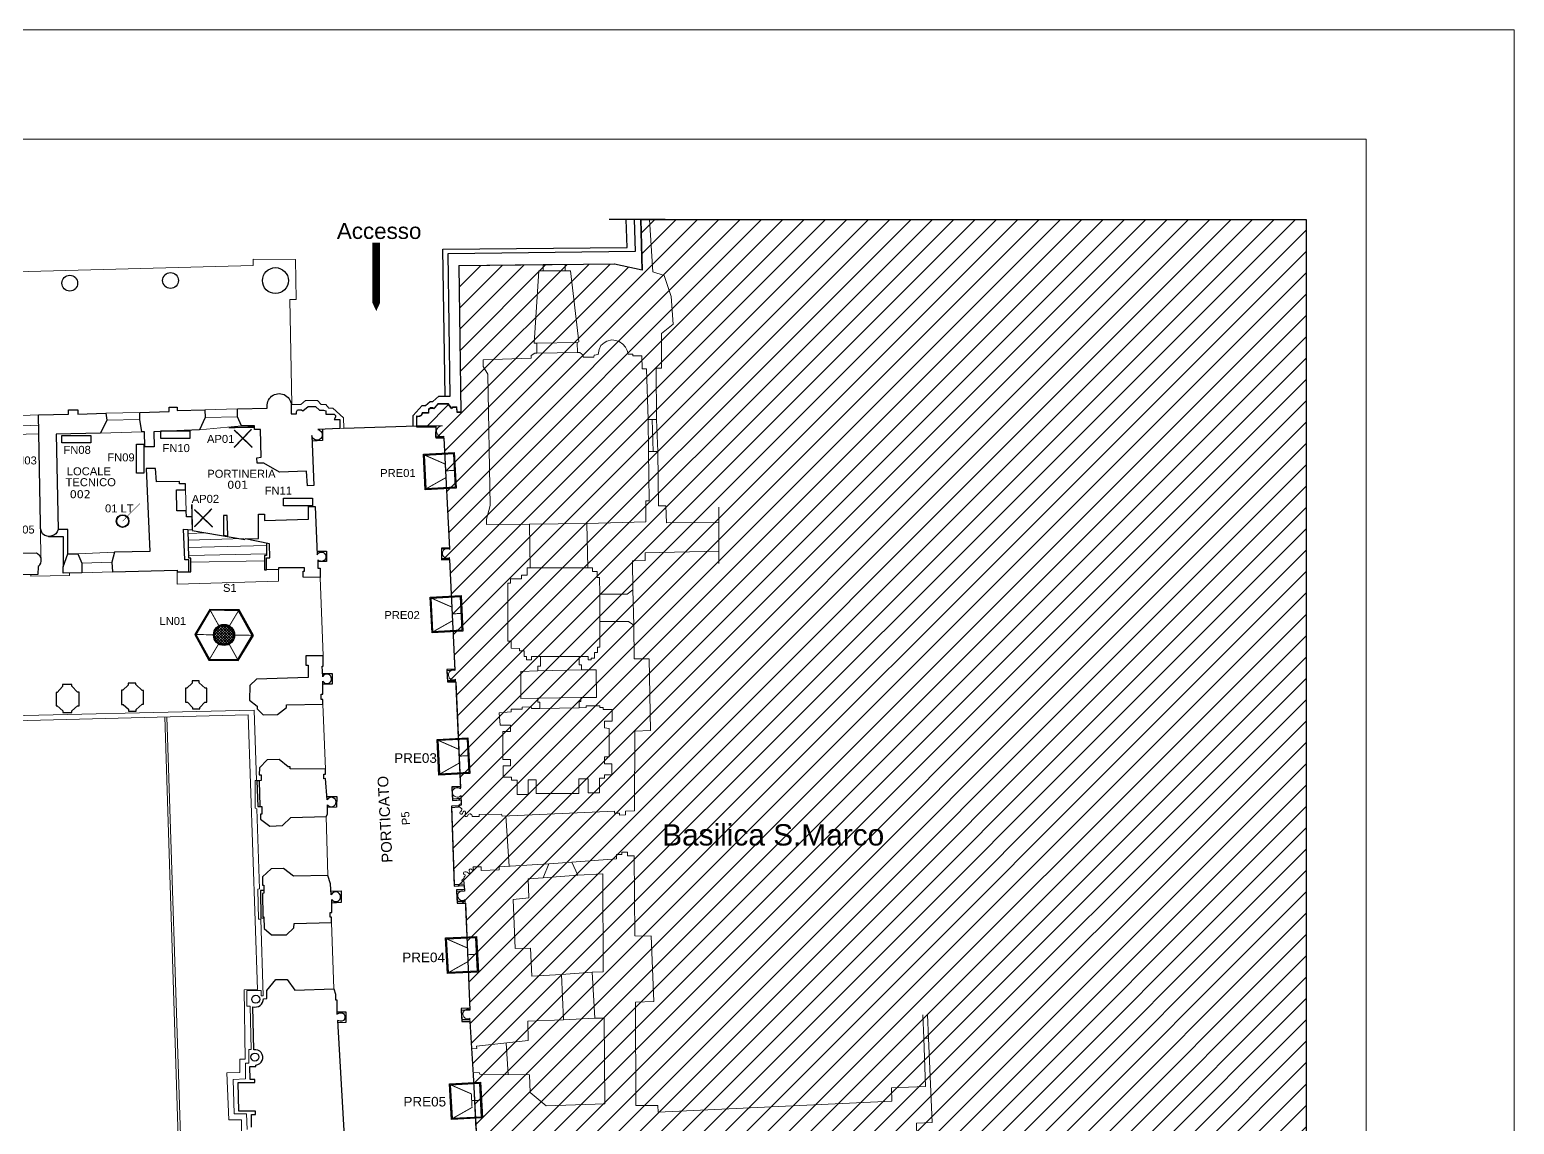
# Model space of a CAD drawing. Header units: millimetres. Extents: x 0 to 5920, y 0 to 7170.
# Drawn here: x 3138 to 5920, y 5118 to 7170 of the extents above; entities that cross this region are included whole.
import ezdxf
from ezdxf.enums import TextEntityAlignment as Align

# ---------------------------------------------------------------- set-up
doc = ezdxf.new("R2010")
doc.units = ezdxf.units.MM
for name, color, linetype, lineweight in [('_sottile', 253, 'Continuous', 5), ('LAMPADINE', 30, 'Continuous', 30), ('muri', 7, 'Continuous', 9), ('num.vani', 66, 'Continuous', 9)]:
    doc.layers.add(name, color=color, linetype=linetype, lineweight=lineweight)
doc.styles.add('ducale_200', font='arial.ttf', dxfattribs={"height": 1})

# ---------------------------------------------------------------- blocks, each defined once
blk = doc.blocks.new('LAMPADA_TAVOLO')
at = {"linetype": 'Continuous'}
blk.add_hatch(color=256, dxfattribs=at).paths.add_polyline_path([(114, 237, 0.20166), (-90, 248), (-84, 233, -0.20166), (107, 223, -1), (-107, -223, -0.664364), (-84, 233), (-90, 248, 0.664364), (-114, -237, 1)])
at = {"const_width": 20, "flags": 128}
blk.add_lwpolyline([(-349, 965), (0, 0)], dxfattribs=at)
for radius in [263, 247]:
    blk.add_circle((0, 0), radius)
blk = doc.blocks.new('re')
at = {"const_width": 0.3}
for points in [[(51.55, 419.05), (51.66, 413.81)], [(55.72, 418.12), (52.08, 414.34)], [(52.09, 417.95), (55.87, 414.31)]]:
    blk.add_lwpolyline(points, dxfattribs=at)
blk = doc.blocks.new('rea')
h = blk.add_hatch(color=256)
h.paths.add_polyline_path([(867, 1810), (867, 1109), (266, 1109), (266, 1810)], flags=16)
h.paths.add_polyline_path([(887, 1830), (887, 1089), (246, 1089), (246, 1830)])
for points in [[(887, 1830), (887, 1089), (246, 1089), (246, 1830)], [(867, 1810), (867, 1109), (266, 1109), (266, 1810)]]:
    blk.add_lwpolyline(points, close=True)
at = {"const_width": 20}
for points in [[(266, 1810), (685, 1600), (685, 1318), (266, 1109)], [(867, 1459), (685, 1459)]]:
    blk.add_lwpolyline(points, dxfattribs=at)

msp = doc.modelspace()

# ---------------------------------------------------------------- hatches: boundary and pattern name
at = {"layer": '_sottile'}
h = msp.add_hatch(dxfattribs=at)
h.set_pattern_fill('ANSI31', color=256, scale=226.3386, style=0)
h.set_pattern_definition([(45, (-7466.56, -17285.375), (-20.005695, 20.005695), [])])
h.paths.add_polyline_path([(4283.1, 6813.4), (4285.9, 6719.1), (4233.8, 6730.6), (3942.1, 6727.5), (3945.9, 6452.3), (3938.7, 6452.3), (3938.3, 6461.9), (3930.2, 6461.9), (3928.7, 6459.6), (3922.2, 6468), (3903.4, 6468), (3895.4, 6459.2), (3893.5, 6460.3), (3888.9, 6460.3), (3885.1, 6457.3), (3885.1, 6451.5), (3873.2, 6451.1), (3872.5, 6448.4), (3870.7, 6446.1), (3868.4, 6444.8), (3865.5, 6444.1), (3862.9, 6444.7), (3862.9, 6425.9), (3899.2, 6425.9), (3899.1, 6405), (3913.9, 6404.7), (3924.7, 6197.1), (3909.5, 6196.5), (3909.7, 6176.6), (3924.6, 6177), (3934.6, 5969.3), (3919.8, 5968.6), (3921.1, 5947.5), (3936.1, 5947.6), (3945.2, 5748.9), (3928.8, 5748.3), (3930.4, 5725.6), (3946.2, 5726.6), (3946.2, 5716.7), (3943.9, 5715.7), (3941.7, 5713.4), (3941.6, 5712.6), (3928.4, 5711.8), (3933.1, 5564.7), (3952.1, 5565.7), (3952.6, 5555.2), (3937.9, 5554.8), (3939, 5533), (3954.3, 5533), (3962.9, 5332.4), (3946.4, 5331.6), (3947.5, 5310.9), (3962.9, 5310.9), (3968.9, 5210.9), (3974.3, 5105.3), (3967.1, 5102.8), (3965.3, 5098.6), (3965.3, 5093.8), (3967.2, 5089.9), (3972.2, 5087.5), (3974.5, 5087.2), (3976, 5086.4), (3976.4, 5084.8), (3975.4, 5083.2), (3974.9, 5081.1), (3975.8, 5079), (3977.2, 5077.8), (3977.6, 5076.9), (3977.7, 5076), (3976.1, 5072), (3976.5, 5070.7), (3978, 5070.4), (3979, 5071), (3980.8, 5072.4), (3983.1, 5072.3), (3983.5, 5071.1), (3984.8, 5070.6), (3986.4, 5072.2), (3987.6, 5072.4), (3990.1, 5070.2), (3989.2, 5066.9), (3986.5, 5064.9), (3985.9, 5062.6), (3987.3, 5058.9), (3989.8, 5058.2), (3993.9, 5059.4), (3994.9, 5061.4), (3994.7, 5063.7), (4003.2, 5063.7), (4002.7, 5061.8), (4004.1, 5060.5), (4006.1, 5060.7), (4008, 5060), (4008.2, 5059.9), (4009.4, 5058.5), (4009.9, 5057.7), (4010.2, 5056.3), (4009.2, 5055.4), (4009.3, 5054.1), (4010.3, 5053.2), (4011.6, 5053.4), (4013.4, 5052.5), (4013.7, 5050.5), (4014, 5050), (4016.6, 4992.7), (4437.6, 5012.6), (4445.5, 5012.9), (4444.3, 5048.6), (4455.8, 5049), (4466.1, 5036.3), (4476.5, 5036.3), (4490.6, 5054.3), (4490.6, 5064.3), (4488, 5064.3), (4486.8, 5090.3), (4735.3, 5105.6), (4762, 4365.7), (4684, 4363.4), (4669.4, 4351.2), (4669.4, 4340.4), (4681.7, 4327.4), (4688.6, 4327.4), (4696, 4137.5), (4975.6, 4149), (4980.2, 4123.8), (4827.1, 4109.2), (4825.6, 4043.8), (4912.1, 3969.1), (4919, 3960.7), (4793.1, 3955.3), (4796.5, 3705.8), (4800.3, 3675.9), (5176, 3671.5), (5202.3, 3671.3), (5202.3, 3664.4), (5234.4, 3664.4), (5234.4, 3680.5), (5394.9, 3680.3), (5395.2, 3702.7), (5555.2, 3701.9), (5530.7, 4232.5), (5530.7, 6813.4)])
at = {"layer": 'LAMPADINE'}
h = msp.add_hatch(color=256, dxfattribs=at)
h.paths.add_polyline_path([(3527.7, 5989.4), (3554.9, 6034.8), (3529.1, 6081), (3476.2, 6081.8), (3449.1, 6036.4), (3474.8, 5990.2)], flags=16)
h.paths.add_polyline_path([(3528.7, 5987.6), (3557, 6034.8), (3530.2, 6082.8), (3475.2, 6083.6), (3447, 6036.4), (3473.8, 5988.4)])
at = {"layer": 'LAMPADINE', "linetype": 'Continuous'}
h = msp.add_hatch(color=256, dxfattribs=at)
h.paths.add_polyline_path([(3521.8, 6035.6, 1), (3482.2, 6035.6, 1)])
h.paths.add_polyline_path([(3484, 6035.6, -1), (3519.9, 6035.6, -1)], flags=16)
h = msp.add_hatch(dxfattribs=at)
h.set_pattern_fill('ANSI37', color=256, scale=29.043565, style=0)
h.set_pattern_definition([(45, (849.238, 3626.5994), (-2.5671127, 2.5671127), []), (135, (849.238, 3626.5994), (-2.5671127, -2.5671127), [])])
edge = h.paths.add_edge_path()
edge.add_arc((3502, 6035.6), 17.9, 0, 360)

# ---------------------------------------------------------------- linework, layer by layer
at = {"layer": '_sottile'}
for points in [[(4299.3, 6814), (4305.7, 6716.1), (4327.1, 6709.2), (4340.1, 6670.2), (4343.9, 6618.3), (4321.8, 6600.7), (4321.8, 6535.8), (4311.8, 6535.8), (4312.6, 6439.5), (4296.6, 6439.5), (4293.5, 6534.2), (4285.9, 6534.2), (4285.1, 6558.7), (4268.3, 6558.7), (4268.3, 6561.7), (4259.1, 6561.7), (4257.6, 6568.6), (4254.5, 6574.7), (4249.2, 6580.8), (4242.3, 6585.4), (4236.2, 6587.7), (4228.6, 6588.5), (4219.4, 6586.2), (4214.1, 6583.1), (4207.9, 6577.8), (4204.9, 6570.9), (4203.4, 6561), (4195.7, 6560.2), (4195, 6556.4), (4175.1, 6556.4), (4175.1, 6560.2), (4169, 6564.8), (4164.4, 6564.8), (4163.6, 6583.9), (4166.7, 6584.7), (4151.4, 6718.3), (4141.5, 6718.3), (4141.5, 6729.8), (4233.1, 6731.3), (4285.1, 6719.9), (4282.4, 6814)], [(1356.1, 6669.5), (3556.3, 6728.3), (3556.3, 6739.7), (3635.8, 6739), (3637.3, 6664.1), (3625.1, 6664.1), (3628.9, 6467.3), (3645.7, 6467.3), (3654.4, 6475.2), (3677, 6474.9), (3683.9, 6467.5), (3692.6, 6467.3), (3698.7, 6460.9), (3706, 6460.9), (3725.7, 6442.6), (3726.4, 6423), (3719, 6422.7)], [(4100.2, 6729.8), (4141.5, 6729.8)], [(4100.2, 6718.3), (4141.5, 6718.3)], [(4088, 6582.4), (4163.6, 6583.9)], [(4088, 6564), (4164.4, 6564.8)], [(3465.8, 6457.5), (3527.3, 6459.4)], [(3091.1, 6445.6), (3154.5, 6447.9)], [(3091.9, 6426.5), (3154.9, 6429)], [(3280.5, 6451), (3344, 6452.5)], [(3282.1, 6438), (3344, 6439.5)], [(3456.2, 6420), (3534.9, 6427.3)], [(3527.3, 6444.1), (3466.6, 6443)], [(4296.6, 6439.5), (4297.3, 6379.2)], [(4304.6, 6439.5), (4306.1, 6379.2)], [(4312.6, 6439.5), (4314.9, 6379.2)], [(3083.5, 6410.5), (3155.2, 6412.5)], [(3270.6, 6413.5), (3348.2, 6416.2)], [(4429.2, 6192.7), (4291.2, 6189.7), (4291.2, 6175.2), (4267.5, 6174.4), (4268.3, 6120.2), (4257.6, 6111.8), (4206.4, 6111.8), (4205.6, 6143.1), (4201.1, 6143.1), (4201.1, 6154.6), (4192.7, 6154.6), (4192.7, 6161.5), (4183.5, 6161.5), (4182, 6244.7), (4292.7, 6247.8), (4292.7, 6286.7), (4298.8, 6286.7), (4297.3, 6379.2), (4314.9, 6379.2), (4316.4, 6277.6), (4330.2, 6277.6), (4330.9, 6245.5), (4429.2, 6246.2)], [(3429.5, 6307.7), (3431, 6268)], [(4429.2, 6169.7), (4429.2, 6274.8)], [(3158.8, 6176), (3158.3, 6234.8)], [(4074.3, 6243.2), (4182, 6244.7)], [(3539.5, 6216.1), (3434.9, 6213.4)], [(3467.1, 6226.9), (3435.2, 6226)], [(3228.1, 6187.4), (3297, 6190.5)], [(3581.5, 6203.5), (3435.2, 6199.3)], [(3581.9, 6187.8), (3436, 6184.4)], [(3212.6, 6151.5), (3212.6, 6146.9), (3140, 6145.7), (3140, 6148.2)], [(3292, 6171.8), (3235.7, 6170.1)], [(3235.7, 6151.8), (3292.8, 6153.8)], [(3604.1, 6158.4), (3604.1, 6136.2), (3414.2, 6130.9), (3414.2, 6153.8)], [(3578.1, 6174.8), (3439.8, 6171.8)], [(4075.8, 6161.5), (4183.5, 6161.5)], [(3682.4, 6143.4), (3687.7, 5996.4)], [(4206.4, 6111.8), (4206.4, 6060.6)], [(4268.3, 6120.2), (4269.8, 6053.7)], [(4094.9, 5994.9), (4167.5, 5994.9)], [(4172, 5970.5), (4090.3, 5968.2)], [(3687.3, 5905.9), (3692.3, 5784.1)], [(4090.3, 5917), (4170.5, 5918.5)], [(4094.1, 5897.9), (4167.5, 5898.7)], [(1406.5, 5844.9), (3558.2, 5894.6), (3562.8, 5763.1), (3560.1, 5763.1), (3560.5, 5710.7), (3563.6, 5710), (3568.5, 5559.9), (3565.1, 5559.1), (3566.6, 5503), (3570.8, 5502.6), (3575.4, 5359), (3571.5, 5359), (3571.5, 5369.3), (3544.6, 5368.9), (3544.9, 5340), (3551.2, 5340), (3552.8, 5258.8), (3548.2, 5258.5), (3548.2, 5232.8), (3542.1, 5232.8), (3542.1, 5203.8), (3518.9, 5202.7), (3521.2, 5137.8), (3544.4, 5137.8), (3545.1, 5108.8)], [(1415.5, 5836.8), (2164.9, 5852.8), (2986.8, 5871.2), (3547.2, 5886.1), (3564.5, 5371.1), (3539.5, 5370.5), (3541.8, 5240.7), (3531.6, 5240.7), (3531.6, 5215.5), (3507.4, 5215.2), (3511, 5126.6), (3534.7, 5126.9), (3534.9, 5099.4)], [(3545.6, 5095), (3415.8, 5093.5), (3391.1, 5882)], [(3548.7, 4977.4), (3545.6, 5099.6), (3420.3, 5097.3), (3395.1, 5881.9)], [(3693.4, 5695.1), (3696.5, 5584.7)], [(4030.2, 5696.5), (4036.4, 5602)], [(4110.9, 5606.8), (4153.7, 5609.9)], [(4100.2, 5580.1), (4165.2, 5585.5)], [(3703.4, 5496.8), (3707.6, 5372.3)], [(4801.1, 5066.8), (4799.6, 5120.6), (4829, 5121.8), (4822.5, 5279.9), (4813.3, 5279.9), (4816.8, 5189.4), (4753, 5186.7), (4753.4, 5161.5), (4315.3, 5141.2), (4314.9, 5153.5), (4273.6, 5153.5), (4272.9, 5347.5), (4307.6, 5348.6), (4302.7, 5471.6)], [(4134.6, 5399.1), (4191.9, 5403.6)], [(4138.4, 5314.3), (4197.2, 5317.3)], [(4811.4, 5323.4), (4813.3, 5279.9)], [(4820.6, 5323.4), (4822.5, 5279.9)], [(4030.5, 5270.7), (4034.4, 5211.8)]]:
    msp.add_lwpolyline(points, dxfattribs=at)
for points in [[(3863, 6446, 0.494469), (3873.3, 6452.5), (3885.2, 6452.9), (3885.2, 6458.6), (3889, 6461.7), (3893.6, 6461.7), (3895.5, 6460.5), (3903.5, 6469.3), (3922.2, 6469.3), (3928.7, 6460.9), (3930.3, 6463.2), (3938.3, 6463.2), (3938.7, 6453.6), (3945.9, 6453.6), (3942.1, 6728.3), (4100.2, 6729.8), (4100.2, 6718.3), (4091.8, 6718.3), (4083.4, 6582.4), (4088, 6582.4), (4088, 6564), (4084.2, 6564), (4077.3, 6559.4), (4077.3, 6554.1), (3987.9, 6551), (3987.9, 6538.8), (3996.3, 6524.3), (4000.9, 6278.3), (3994, 6252.4), (3994, 6242.4), (4074.3, 6243.2), (4075.8, 6161.5), (4070.4, 6161.4), (4070.4, 6147.7), (4059.7, 6147.7), (4059.7, 6140.8), (4039.1, 6140.8), (4039.1, 6132.4), (4033.8, 6132.4), (4033.8, 6023.9), (4039.9, 6023.9), (4039.9, 6011), (4055.9, 6010.2), (4055.9, 6005.6), (4064.3, 6005.6), (4064.3, 5994.9), (4068.9, 5994.9), (4068.9, 5988.8), (4078.1, 5988.8), (4078.1, 5994.9), (4094.9, 5994.9), (4094.9, 5977.3), (4090.3, 5977.3), (4090.3, 5968.2), (4058.2, 5967.4), (4058.2, 5916.2), (4090.3, 5917), (4090.3, 5909.4), (4094.1, 5909.4), (4094.1, 5897.9), (4078.1, 5897.9), (4077.3, 5901), (4060.5, 5900.2), (4060.5, 5896.4), (4039.9, 5896.4), (4039.9, 5891.8), (4017.7, 5889.5), (4019.3, 5866.6), (4039.1, 5866.6), (4039.1, 5854.4), (4024.6, 5854.4), (4024.6, 5802.4), (4039.1, 5802.4), (4039.1, 5790.2), (4025.4, 5790.2), (4025.4, 5768.8), (4040.6, 5768.8), (4040.6, 5763.5), (4051.3, 5763.5), (4051.3, 5736.7), (4072, 5736.7), (4072, 5764.2), (4087.2, 5764.2), (4087.2, 5738.2), (4166.7, 5738.2), (4166.7, 5765.7), (4184.3, 5765.7), (4184.3, 5739.8), (4205.6, 5739.8), (4205.6, 5767.3), (4214.8, 5767.3), (4214.8, 5773.4), (4228.6, 5773.4), (4228.6, 5794), (4214.8, 5794), (4214.8, 5807), (4224, 5807), (4224, 5860.5), (4214.8, 5861.2), (4214.8, 5874.2), (4229.3, 5874.2), (4229.3, 5895.6), (4212.5, 5895.6), (4212.5, 5899.4), (4206.4, 5899.4), (4206.4, 5902.5), (4180.4, 5902.5), (4180.4, 5899.4), (4167.5, 5898.7), (4167.5, 5910.9), (4170.5, 5910.9), (4170.5, 5918.5), (4200.3, 5918.5), (4199.5, 5970.5), (4172, 5970.5), (4172, 5979.6), (4167.5, 5979.6), (4167.5, 5994.9), (4184.3, 5994.9), (4184.3, 5988.8), (4190.3, 5988.9), (4190.2, 5992), (4196.5, 5991.9), (4196.5, 6002.6), (4201.7, 6002.4), (4201.8, 6012.5), (4206.4, 6012.5), (4206.4, 6060.6), (4259.9, 6060.6), (4269.8, 6053.7), (4270.6, 5991.1), (4298.8, 5991.1), (4301.1, 5856.6), (4272.1, 5855.1), (4271.3, 5706.2), (4254.5, 5705.4), (4254.5, 5698.5), (4243.1, 5697.8), (4243.1, 5701.6), (4233.9, 5701.6), (4233.9, 5705.4), (4023.1, 5696.2), (4022.3, 5700), (3980.3, 5699.3), (3980.3, 5695.5), (3966.8, 5695.2, 0.907875), (3958.9, 5697.8, -1.56687), (3954.2, 5700, 0.273894), (3953.8, 5705.1, 0.54424), (3949.7, 5702.8, -0.594594), (3944.4, 5700.3, -0.330196), (3944.6, 5703.9, 0.30425), (3947.7, 5709.7, 0.139078), (3942.4, 5713.3, -0.520664), (3943.9, 5718.6, 0.067798), (3946.2, 5719.7), (3946.2, 5734.7, -2.489606), (3945.4, 5747.2), (3936, 5952.9, -1.584122), (3934.7, 5969.2), (3924.6, 6180.9, -1.806212), (3924.9, 6195.9), (3913.8, 6408.1, -1.269162), (3911.3, 6427.3), (3863, 6427.3)], [(3962.7, 5317.1), (3966.5, 5260), (3975.7, 5260.8), (3974.9, 5264.6), (4072, 5275.3), (4071.2, 5312), (4138.4, 5314.3), (4134.6, 5399.1), (4078.8, 5396), (4076.5, 5448.7), (4047.5, 5448), (4043.7, 5539.6), (4073.5, 5542.7), (4072, 5578.6), (4100.2, 5580.1), (4110.9, 5606.8), (4017.7, 5600.7), (4017.7, 5595.4), (3984.1, 5593.9), (3984.1, 5600.7), (3970.4, 5600.7, 0.84779), (3968.8, 5598.3, -1.451621), (3966.2, 5596.3, 0.808823), (3961.2, 5593.3, -0.408756), (3962, 5588.3, -0.361493), (3959.3, 5589.9, 0.275684), (3951.5, 5590.8, 0.427613), (3951.5, 5587.4, -0.618615), (3953.4, 5583), (3951.8, 5582.6), (3951.8, 5580.5, -0.190067), (3949.9, 5577.8, 0.945985), (3950.4, 5572.9), (3951.8, 5572.9), (3952.8, 5555.2, 1.719728), (3954.1, 5539.5), (3963, 5333.1, 1.648539)]]:
    msp.add_lwpolyline(points, format="xyb", close=True, dxfattribs=at)
msp.add_lwpolyline([(4302.7, 5470.9), (4272.1, 5471.6), (4270.6, 5621.4), (4258.4, 5621.4), (4258.4, 5628.2), (4247.7, 5628.2), (4247.7, 5624.4), (4237.7, 5624.4), (4237.7, 5616), (4153.7, 5609.9), (4165.2, 5585.5), (4211.8, 5587.8), (4212.5, 5404.4), (4191.9, 5403.6), (4197.2, 5317.3), (4214.1, 5317.3), (4215.6, 5156.9), (4105.6, 5153.1), (4075.8, 5178.3), (4074.3, 5211.1), (3981.1, 5212.7), (3980.3, 5215.7), (3968.8, 5215), (3974.2, 5109.5, 1.068785)], format="xyb", dxfattribs=at)
at = {"layer": 'LAMPADINE'}
for points in [[(3252.3, 6409.7), (3252.3, 6395.5), (3197.9, 6395.5), (3197.9, 6409.7)], [(3438, 6418.2), (3438, 6404), (3383.6, 6404), (3383.6, 6418.2)], [(3337.7, 6393.2), (3351.9, 6393.2), (3351.9, 6338.9), (3337.7, 6338.9)], [(3667.7, 6291.9), (3667.7, 6277.6), (3613.3, 6277.6), (3613.3, 6291.9)], [(3528.7, 5987.6), (3557, 6034.8), (3530.2, 6082.8), (3475.2, 6083.6), (3447, 6036.4), (3473.8, 5988.4)], [(3527.7, 5989.4), (3554.9, 6034.8), (3529.1, 6081), (3476.2, 6081.8), (3449.1, 6036.4), (3474.8, 5990.2)]]:
    msp.add_lwpolyline(points, close=True, dxfattribs=at)
at = {"layer": 'LAMPADINE', "const_width": 1.81}
for points in [[(3475.2, 6083.6), (3492.3, 6052.9)], [(3530.2, 6082.8), (3512.1, 6052.6)], [(3447, 6036.4), (3482.2, 6035.9)], [(3491.8, 6018.6), (3473.8, 5988.4)], [(3511.6, 6018.3), (3528.7, 5987.6)], [(3521.8, 6035.3), (3557, 6034.8)]]:
    msp.add_lwpolyline(points, dxfattribs=at)
at = {"layer": 'LAMPADINE', "linetype": 'Continuous'}
for radius in [19.8, 17.9]:
    msp.add_circle((3502, 6035.6), radius, dxfattribs=at)
at = {"layer": 'muri', "linetype": 'Continuous', "ltscale": 0.1}
for p, q in [((2960, 7170), (5920, 7170)), ((5920, 7170), (5920, 2970))]:
    msp.add_line(p, q, dxfattribs=at)
at = {"layer": 'muri', "linetype": 'ByBlock', "lineweight": 30}
for p, q in [((4283.1, 6813.4), (4285.9, 6719.1)), ((5530.7, 6813.4), (4283.1, 6813.4)), ((5530.7, 4232.5), (5530.7, 6813.4)), ((4233.8, 6730.6), (3942.1, 6727.5)), ((3942.1, 6727.5), (3945.9, 6452.3)), ((4285.9, 6719.1), (4233.8, 6730.6)), ((3888.9, 6460.3), (3885.1, 6457.3)), ((3885.1, 6457.3), (3885.1, 6451.5)), ((3893.5, 6460.3), (3888.9, 6460.3)), ((3895.4, 6459.2), (3893.5, 6460.3)), ((3903.4, 6468), (3895.4, 6459.2)), ((3922.2, 6468), (3903.4, 6468)), ((3928.7, 6459.6), (3922.2, 6468)), ((3930.2, 6461.9), (3928.7, 6459.6)), ((3938.3, 6461.9), (3930.2, 6461.9)), ((3938.7, 6452.3), (3938.3, 6461.9)), ((3865.5, 6444.1), (3862.9, 6444.7)), ((3862.9, 6444.7), (3862.9, 6425.9)), ((3868.4, 6444.8), (3865.5, 6444.1)), ((3870.7, 6446.1), (3868.4, 6444.8)), ((3872.5, 6448.4), (3870.7, 6446.1)), ((3873.2, 6451.1), (3872.5, 6448.4)), ((3885.1, 6451.5), (3873.2, 6451.1)), ((3945.9, 6452.3), (3938.7, 6452.3)), ((3862.9, 6425.9), (3899.2, 6425.9)), ((3899.2, 6425.9), (3899.1, 6405)), ((3899.1, 6405), (3913.9, 6404.7)), ((3913.9, 6404.7), (3924.7, 6197.1)), ((3172.8, 6220.3), (3200.5, 6220.3)), ((3200.5, 6220.3), (3200.6, 6163.5)), ((3501.3, 6222.6), (3509.3, 6221.4)), ((3924.7, 6197.1), (3909.5, 6196.5)), ((3909.5, 6196.5), (3909.7, 6176.6)), ((3909.7, 6176.6), (3924.6, 6177)), ((3924.6, 6177), (3934.6, 5969.3)), ((3934.6, 5969.3), (3919.8, 5968.6)), ((3919.8, 5968.6), (3921.1, 5947.5)), ((3921.1, 5947.5), (3936.1, 5947.6)), ((3936.1, 5947.6), (3945.2, 5748.9)), ((3945.2, 5748.9), (3928.8, 5748.3)), ((3928.8, 5748.3), (3930.4, 5725.6)), ((3941.6, 5712.6), (3928.4, 5711.8)), ((3928.4, 5711.8), (3933.1, 5564.7)), ((3930.4, 5725.6), (3946.2, 5726.6)), ((3941.7, 5713.4), (3941.6, 5712.6)), ((3943.9, 5715.7), (3941.7, 5713.4)), ((3946.2, 5716.7), (3943.9, 5715.7)), ((3946.2, 5726.6), (3946.2, 5716.7)), ((3933.1, 5564.7), (3952.1, 5565.7)), ((3952.1, 5565.7), (3952.6, 5555.2)), ((3952.6, 5555.2), (3937.9, 5554.8)), ((3937.9, 5554.8), (3939, 5533)), ((3939, 5533), (3954.3, 5533)), ((3954.3, 5533), (3962.9, 5332.4)), ((3962.9, 5332.4), (3946.4, 5331.6)), ((3946.4, 5331.6), (3947.5, 5310.9)), ((3947.5, 5310.9), (3962.9, 5310.9)), ((3962.9, 5310.9), (3968.9, 5210.9)), ((3968.9, 5210.9), (3974.3, 5105.3))]:
    msp.add_line(p, q, dxfattribs=at)
at = {"layer": 'muri'}
msp.add_lwpolyline([(124.2, 6964.5), (5642.1, 6964.5), (5642.1, 3206.1), (124.2, 3206.1)], close=True, dxfattribs=at)
at = {"layer": 'muri', "linetype": 'ByBlock', "lineweight": 30}
for points, format in [([(3787.3, 6770.6, 14.5, 14.5, 0), (3787.3, 6704.8, 57.8, 0, 0), (3787.3, 6642.6, 0, 0, 0)], "xyseb"), ([(3505.6, 6221.5, 0, 13.6, 0), (3505.6, 6200.9, 0, 0, 0), (3507.7, 6133.5, 0, 0, 0)], "xyseb"), ([(3695.7, 5717.5, 3.560886), (3695.4, 5726.8), (3692.3, 5766.5), (3689.2, 5766.1), (3688.9, 5774.5), (3692.3, 5774.9), (3692.3, 5784.1), (3626.2, 5784.5), (3625.8, 5788.3), (3622.4, 5788.3), (3605.2, 5802), (3582.7, 5801.3), (3568.2, 5786.8), (3567.9, 5773.3), (3571.7, 5773.3), (3571.6, 5762.7), (3567.8, 5762.3), (3569.3, 5714.2), (3573.1, 5714.2), (3573.1, 5700), (3570.5, 5700), (3570.5, 5690.1), (3587.6, 5677.5), (3611.3, 5678.3), (3627, 5693.6), (3693.4, 5695.1), (3696.1, 5699.7), (3695.7, 5717.5)], "xyb"), ([(3703.8, 5539.9, 4.029664), (3703, 5548.4), (3701.8, 5569.4), (3696.5, 5584.7), (3631.9, 5583.5), (3613.2, 5597.7), (3590.3, 5597.3), (3573.9, 5582.4), (3573.9, 5566.4), (3576.6, 5566.4), (3576.9, 5551.5), (3573.9, 5551.1), (3575, 5507.2), (3576.9, 5507.2), (3577.3, 5485.4), (3591.1, 5473.5), (3619, 5473.5), (3633.1, 5486.5), (3633.5, 5494.6), (3703.4, 5496.8), (3703.4, 5506.4), (3700.7, 5506.4), (3700.7, 5515.2), (3703.8, 5515.6), (3703.8, 5539.9)], "xyb"), ([(3553.3, 5113.1), (3553.3, 5136.5), (3560.8, 5136.5), (3560.8, 5143.3), (3529.9, 5143.3), (3528.4, 5196.6), (3559.6, 5196.6), (3559.6, 5202.5), (3551.2, 5202.6), (3550.2, 5226.7), (3561.8, 5226.7), (3561.8, 5229.5, 1.026283), (3558, 5258.1), (3555.9, 5338.9, 0.517885), (3575.7, 5353.8), (3582.3, 5354), (3582.3, 5369.3), (3599.1, 5389.9), (3620.5, 5389.9), (3635, 5370), (3707.6, 5372.3), (3710.6, 5362.4), (3710.6, 5351.7), (3713.6, 5351.7), (3713.2, 5324.8), (3715.7, 5326.2), (3718.5, 5327.4), (3722.4, 5327.5), (3725.6, 5326), (3727.2, 5324.2), (3728.5, 5321.6), (3728.7, 5318.6), (3727.8, 5315.3), (3725.7, 5313.1), (3722.9, 5311.6), (3719.9, 5311.5), (3717.3, 5312.1), (3714.6, 5312.7), (3727.4, 5095.4)], "xyb")]:
    msp.add_lwpolyline(points, format=format, dxfattribs=at)
for points in [[(3856.2, 6427.3), (3856.2, 6447.2), (3873.3, 6465.9), (3879.8, 6465.9), (3888.6, 6473.1), (3893.2, 6473.1), (3904.3, 6483.1), (3925.7, 6483.1), (3922.2, 6750.4), (4272.9, 6755), (4271.2, 6814)], [(3916.5, 6483.1), (3912.3, 6758.8), (4257.6, 6761.9), (4255.8, 6814)], [(4328.6, 6814), (4223.5, 6814)], [(3280.5, 6451), (3282.1, 6438), (3270.6, 6413.5), (3187.4, 6412), (3191.2, 6233.3), (3189.6, 6228.7), (3186.6, 6224.9), (3182.8, 6222.6), (3177.4, 6221), (3172.8, 6220.3), (3166, 6221.8), (3162.1, 6224.9), (3159.8, 6229.4), (3158.3, 6234.8), (3158.3, 6244), (3154.5, 6447.9), (3210.3, 6449.4), (3210.3, 6457.8), (3227.8, 6457.8), (3227.8, 6449.4), (3280.5, 6451)], [(3465.8, 6457.5), (3466.6, 6443), (3456.2, 6420), (3370.7, 6416.2), (3371.1, 6388.3), (3353.9, 6388.3), (3352.7, 6416.2), (3348.2, 6416.2), (3344, 6439.5), (3344, 6452.5), (3399, 6454.4), (3399, 6462.4), (3414.2, 6462.8), (3414.2, 6456.3), (3465.8, 6457.5)], [(3726.4, 6423), (3863, 6427.3)], [(3913.9, 6406.2), (3899.2, 6406.4), (3899.3, 6427.3)], [(3686.7, 6420.9), (3686.7, 6399.8), (3666.8, 6399)], [(3373.4, 6347.8), (3355.8, 6347.5), (3362.7, 6192), (3297, 6190.5), (3292, 6171.8), (3292.8, 6153.8), (3414.2, 6156.9), (3414.2, 6153.8), (3436, 6153.8), (3436, 6176.3), (3428.4, 6176.3), (3426.1, 6233.6), (3442.9, 6232.5), (3442.1, 6256.9), (3431.8, 6256.9), (3431, 6268), (3413.5, 6268), (3412.7, 6307.7), (3429.5, 6307.7), (3429.5, 6318.8), (3418.4, 6318.8), (3418.4, 6323), (3375.3, 6322.6), (3373.4, 6347.8)], [(3209.5, 6187.4), (3209.5, 6233.2), (3191.2, 6233.3)], [(3436, 6153.8), (3439.7, 6153.8), (3439.8, 6179.8), (3436, 6179.8), (3434.5, 6233.3)], [(3509.3, 6221.4), (3507.8, 6259.2), (3500.9, 6259.2), (3501.3, 6222.6)], [(3442.6, 6231.1), (3541.1, 6214.3)], [(3581.5, 6207.7), (3581.9, 6184.4), (3578.1, 6184.4), (3578.1, 6157.6), (3581.8, 6157.6)], [(3119.1, 6148.2), (3118.3, 6171.7), (3122.2, 6188.6), (3149.7, 6189.2), (3152.7, 6188.2), (3155.3, 6185.6), (3157, 6183.3), (3158.6, 6180.3), (3158.8, 6177.7), (3158.8, 6173.9), (3157.8, 6170.1), (3156.5, 6167.3), (3155.5, 6165.3), (3154, 6163.7), (3153.2, 6148.7), (3119.1, 6148.2)], [(3228.1, 6187.4), (3235.7, 6170.1), (3235.7, 6151.8), (3200.6, 6151.5), (3200.6, 6163.5), (3209.5, 6187.4), (3228.1, 6187.4)], [(3676.3, 6192.4), (3693.8, 6192.4), (3693.8, 6173.3), (3677.8, 6173.3)], [(3924.7, 6199), (3909.6, 6198.4), (3909.8, 6178.6), (3924.7, 6178.9)], [(3686.6, 5963.2), (3704.9, 5963.2), (3704.9, 5943.4), (3687, 5943.4)], [(3934.6, 5971.7), (3919.8, 5971), (3921.1, 5950), (3936.1, 5950.1)], [(3230.4, 5928.5), (3227.3, 5928.5), (3216.6, 5939.4), (3216.6, 5942.7), (3199.6, 5942.7), (3199.6, 5938.9), (3189.6, 5927.7), (3187.4, 5927.7), (3187.4, 5903), (3189.4, 5903), (3200.1, 5893.3), (3200.1, 5890.5), (3216.6, 5890.5), (3216.6, 5893.1), (3227.6, 5903), (3230.4, 5903), (3230.4, 5928.5)], [(3351.1, 5931.5), (3348.5, 5931.5), (3336.8, 5942.5), (3336.8, 5945.3), (3322.1, 5945.3), (3322.1, 5941.4), (3312.1, 5932), (3309.6, 5932), (3309.6, 5905.3), (3313.1, 5905.3), (3323.1, 5896.4), (3323.1, 5892.6), (3337.1, 5892.6), (3337.1, 5895.6), (3348.5, 5906), (3351.1, 5906), (3351.1, 5931.5)], [(3470, 5909.9), (3470, 5935.6), (3466.4, 5935.6), (3455.5, 5946), (3455.5, 5949.6), (3442.2, 5949.3), (3442.2, 5945.3), (3432.3, 5935.6), (3429.5, 5935.6), (3429.5, 5909.6), (3433.3, 5909.6), (3443, 5899.9), (3443, 5896.9), (3456.8, 5896.9), (3456.8, 5899.7), (3466.2, 5909.6), (3470, 5909.9)], [(3567.8, 5762.3), (3563.6, 5762.3), (3565.3, 5714), (3569.3, 5714.2)], [(3695, 5732.9), (3713.3, 5732.9), (3712.9, 5712.7), (3695.7, 5711.9)], [(3945.2, 5751.7), (3928.9, 5751.2), (3930.4, 5728.6), (3946.2, 5729.6)], [(3941.6, 5715.6), (3928.4, 5714.8), (3933.1, 5568), (3952.1, 5569)], [(3576.9, 5556.8), (3570.1, 5556.4), (3571.2, 5504.9), (3576.9, 5505.2)], [(3702.6, 5555.3), (3721.3, 5555.7), (3721.3, 5533.9), (3704.1, 5532.7)], [(3952.6, 5558.5), (3937.9, 5558.1), (3939, 5536.4), (3954.3, 5536.4)], [(3713.3, 5329.1), (3730, 5329.2), (3730.3, 5309.1), (3714.6, 5308.5)], [(3962.8, 5336.2), (3946.4, 5335.4), (3947.4, 5314.8), (3962.9, 5314.8)]]:
    msp.add_lwpolyline(points, dxfattribs=at)
for points in [[(3527.3, 6459.4), (3583.1, 6460.9, -1.06305), (3628.1, 6466.8), (3628.1, 6450.2), (3638.1, 6450.2), (3638.1, 6454), (3639.6, 6457.8), (3647.2, 6457.8), (3649.5, 6455.6), (3659.4, 6464), (3673.2, 6464), (3680.8, 6457.1), (3688.5, 6457.1), (3693.1, 6455.6), (3693.1, 6449.4), (3708.3, 6449.4), (3710.6, 6447.2), (3710.9, 6443.9), (3708.3, 6439.5), (3719, 6439.5), (3719, 6422.7), (3677.5, 6420.6, -2.070836), (3666.3, 6409.7), (3670.1, 6315.8), (3658.7, 6315), (3656.4, 6342.5), (3606, 6341), (3576.9, 6357.8), (3564, 6357.8), (3563.2, 6367.7), (3571.6, 6368.5), (3570.1, 6420.4), (3559.4, 6420.4), (3559.4, 6427.3), (3534.9, 6427.3), (3527.3, 6444.1)], [(3676.5, 6185.9, -3.359944), (3677.8, 6176.5), (3678, 6160.9), (3682.1, 6160.9), (3682.4, 6143.4), (3650.3, 6143.6), (3650.3, 6155.1), (3653.1, 6155.1), (3653.1, 6161.7), (3604.2, 6161.5), (3604.2, 6158.4), (3581.8, 6157.6), (3581.8, 6180.3), (3587.6, 6180.3), (3587.1, 6206.5), (3541.6, 6215.9), (3566.8, 6216.2), (3566.3, 6262), (3577.7, 6262), (3578, 6250.3), (3660.2, 6252.6), (3660.2, 6276.5), (3672.9, 6276.5)], [(3686.9, 5957.1), (3685.8, 5977), (3688.1, 5977), (3687.7, 5996.4), (3655.6, 5996.4), (3655.6, 5978.9), (3659.4, 5978.9), (3659.4, 5955.6), (3562.8, 5952.9), (3550.2, 5940.7), (3549.8, 5913.6), (3564, 5902.1), (3564, 5897.1), (3575.4, 5886.1), (3602.2, 5886.4), (3619, 5899.8), (3619, 5904.4), (3687.3, 5905.9), (3687.3, 5914.7), (3683.9, 5914.7), (3683.9, 5924.6), (3687, 5924.3), (3687, 5949.2, 4.216504)]]:
    msp.add_lwpolyline(points, format="xyb", close=True, dxfattribs=at)
for centre, radius in [((3212.9, 6695), 14.8), ((3401.8, 6700), 14.8), ((3598.3, 6699.7), 24.3), ((3561.6, 5352.8), 7.5), ((3559.8, 5244.4), 7.5)]:
    msp.add_circle(centre, radius, dxfattribs=at)

# ---------------------------------------------------------------- block references
at = {"layer": 'LAMPADINE'}
for name, p, xscale, yscale, zscale, rotation in [('re', (7275.6, 7036.6), -9.033835601794545, 9.03383560179418, 9.033835601794319, 92.22479923255503), ('rea', (3862.1, 6208.3), 0.09033835601793834, 0.0903383560180373, 0.0903383560179432, 2.990043779592171), ('LAMPADA_TAVOLO', (3312, 6249), 0.04516917800670886, 0.04516917801174714, 0.04516917800897161, 295.7054748606001), ('rea', (3874.8, 5940.2), 0.09033835601793834, 0.0903383560180373, 0.0903383560179432, 2.990043779592171), ('rea', (3887.7, 5673.6), 0.09033835601793834, 0.0903383560180373, 0.0903383560179432, 2.990043779592171), ('rea', (3903.7, 5301.4), 0.09033835601793834, 0.0903383560180373, 0.0903383560179432, 2.990043779592171), ('rea', (3911.2, 5027.9), 0.09033835601793834, 0.0903383560180373, 0.0903383560179432, 2.990043779592171)]:
    msp.add_blockref(name, p, dxfattribs=dict(at, xscale=xscale, yscale=yscale, zscale=zscale, rotation=rotation))
at = {"layer": 'LAMPADINE', "xscale": 9.033835601794323, "yscale": 9.03383560179418, "zscale": 9.033835601794319}
msp.add_blockref('re', (2975.9, 2495), dxfattribs=at)

# ---------------------------------------------------------------- texts
at = {"layer": '_sottile', "insert": (4323.1, 5680.9), "char_height": 40, "width": 1389.355, "attachment_point": 1}
msp.add_mtext('{\\fArial|b0|i0|c0|p34;Basilica S.Marco}', dxfattribs=at)
at = {"layer": 'LAMPADINE', "color": 150, "width": 767, "attachment_point": 1, "line_spacing_factor": 0.75, "style": 'ducale_200'}
for s, insert, char_height in [('AP01\\P ', (3470.1, 6410.5), 15), ('FN08', (3201.1, 6390), 15), ('FN09', (3283.3, 6375.9), 15), ('FN10', (3386.7, 6393.3), 15), ('PRE01', (3794.6, 6346.6), 15), ('AP02', (3441.5, 6298.2), 15), ('FN11', (3578.2, 6313.6), 15), ('01 LT  ', (3279, 6280.3), 15), ('LN01 ', (3381, 6069.3), 15), ('PRE02', (3802.5, 6080.4), 15), ('PRE03', (3820.9, 5813.9), 18.07), ('PRE04', (3836, 5440.3), 18.07), ('PRE05', (3838.2, 5169.9), 18.07)]:
    msp.add_mtext(s, dxfattribs=dict(at, insert=insert, char_height=char_height))
at = {"layer": 'LAMPADINE', "color": 150, "char_height": 15, "width": 767, "attachment_point": 1, "style": 'ducale_200'}
for s, insert in [('FN03 ', (3099.9, 6370.2)), ('FN05 ', (3095.9, 6240.7))]:
    msp.add_mtext(s, dxfattribs=dict(at, insert=insert))
at = {"layer": 'muri', "linetype": 'ByBlock', "lineweight": 30, "style": 'ducale_200'}
for s, p in [('LOCALE', (3248.7, 6334.8)), ('PORTINERIA', (3534.6, 6330.2)), ('TECNICO', (3252.2, 6314.4))]:
    msp.add_text(s, height=15, dxfattribs=at).set_placement(p, align=Align.CENTER)
msp.add_text('PORTICATO ', height=20, rotation=93, dxfattribs=at).set_placement((3817.9, 5609.2))
at = {"layer": 'muri', "insert": (3713.5, 6807.8), "char_height": 30, "width": 1389.355, "attachment_point": 1}
msp.add_mtext('{\\fArial|b0|i0|c0|p34;Accesso}', dxfattribs=at)
at = {"layer": 'num.vani', "linetype": 'Continuous', "char_height": 15, "attachment_point": 1}
for s, insert, width in [('{\\fVerdana|b0|i0|c0|p34;001}', (3508.1, 6324.6), 1389.35), ('{\\fVerdana|b0|i0|c0|p34;002}', (3212.9, 6306.9), 1389.35), ('{\\fArial|b0|i0|c0|p34;S1}', (3500, 6131.3), 1389.36)]:
    msp.add_mtext(s, dxfattribs=dict(at, insert=insert, width=width))
at = {"layer": 'num.vani', "linetype": 'Continuous', "insert": (3835.6, 5678.7), "char_height": 15, "width": 1389.35, "attachment_point": 1, "rotation": 93.8171}
msp.add_mtext('{\\fArial|b0|i0|c0|p34;P5}', dxfattribs=at)

doc.saveas('drawing.dxf')
